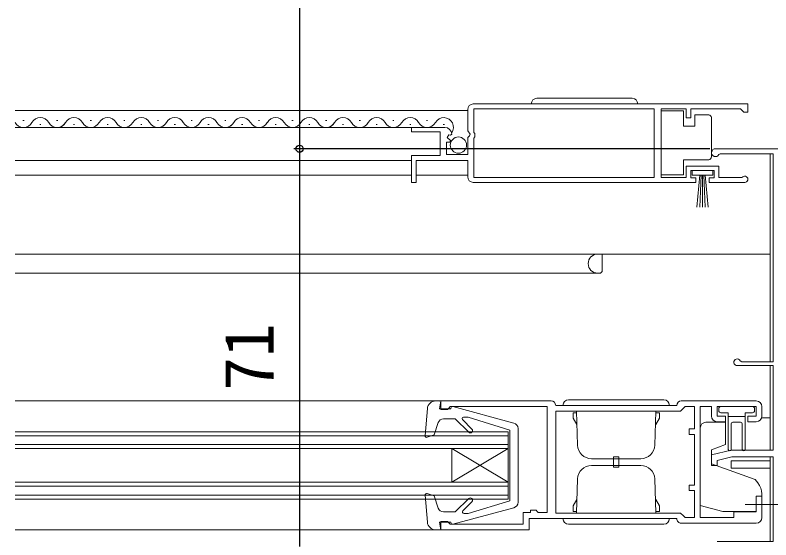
# Model space of a CAD drawing. Units: millimetres, scale not verified. Extents: x -525 to 525, y -783 to 779.
# Drawn here: x 105.7 to 240.6, y -598.7 to -505.1 of the extents above; entities that cross this region are included whole.
import ezdxf
from ezdxf.enums import TextEntityAlignment as Align

# ---------------------------------------------------------------- set-up
doc = ezdxf.new("R2010")
doc.units = ezdxf.units.MM
doc.header["$LTSCALE"] = 4
for name, color, linetype, lineweight in [('0-2_YKK_11', 7, 'Continuous', 18), ('0-4_YKK_12', 2, 'Continuous', 18), ('0-5_YKK_13', 4, 'Continuous', 18)]:
    doc.layers.add(name, color=color, linetype=linetype, lineweight=lineweight)
doc.layers.add('0-7_YKK_D', color=6, linetype='Continuous')
doc.styles.add('ＭＳ ゴシック', font='')
doc.styles.get('ＭＳ ゴシック').set_extended_font_data('MS Gothic')

msp = doc.modelspace()

# ---------------------------------------------------------------- linework, layer by layer
at = {"layer": '0-2_YKK_11'}
for p, q in [((236.5, -520.901), (187.5, -520.901)), ((224.601, -573.901), (238.001, -573.901)), ((202.201, -574.701), (223.801, -574.701)), ((239.001, -574.901), (239.001, -576.601)), ((238.001, -595.701), (224.601, -595.701))]:
    msp.add_line(p, q, dxfattribs=at)
for points in [[(219.803, -534.001), (187.6, -534.001), (187.6, -527.001), (187.8, -526.801), (187.8, -526.201), (187.6, -526.001), (187.6, -521.801), (219.803, -521.801)], [(202.201, -593.901), (224.501, -593.901), (225.001, -594.401), (225.301, -594.701), (227.001, -594.701), (227.001, -589.901), (226.001, -589.901), (226.001, -588.901), (227.001, -588.901), (227.001, -579.901), (226.001, -579.901), (226.001, -578.901), (227.001, -578.901), (227.001, -574.901), (225.301, -574.901), (225.001, -575.201), (224.501, -575.701), (202.201, -575.701)]]:
    msp.add_lwpolyline(points, close=True, dxfattribs=at)
for points in [[(235.596, -533.931), (235.403, -534.001), (231.3, -534.001), (231.3, -532.001), (225.5, -532.001), (225.5, -534.001), (221.003, -534.001), (221.003, -521.801), (225.5, -521.801), (225.5, -523.401), (226.3, -523.401), (226.3, -521.801), (235.2, -521.801), (235.5, -522.101), (235.8, -522.401), (236.5, -522.401), (236.5, -520.901)], [(186.5, -521.901), (186.5, -525.733), (186.953, -526.273), (186.8, -526.601), (186.5, -526.901), (186.5, -529.901), (182.7, -529.901), (182.7, -527.701), (183.317, -527.701), (183.425, -527.443), (182.859, -526.877), (183.13, -526.409), (183.448, -526.494), (183.699, -526.283)], [(182.405, -525.101), (176.5, -525.101), (176.5, -525.901), (181.6, -525.901), (181.6, -530.101), (176.5, -530.101), (176.5, -534.901), (177.3, -534.901), (177.3, -531.001), (186.5, -531.001), (186.5, -533.901)], [(187.5, -534.901), (227.2, -534.901), (227.2, -534.101), (226.3, -534.101), (226.3, -532.801), (230.5, -532.801), (230.5, -534.101), (229.6, -534.101), (229.6, -534.901), (235.95, -534.901)], [(223.801, -594.901), (197.501, -594.901), (197.501, -596.901), (181.701, -596.901), (181.701, -595.401), (182.901, -595.401), (183.201, -595.701), (183.401, -595.901), (196.401, -595.901), (196.401, -593.801), (197.701, -593.801), (197.701, -593.401), (198.701, -593.401), (198.901, -593.601), (199.101, -593.801), (200.701, -593.801), (200.701, -574.901), (183.401, -574.901), (183.201, -575.101), (182.901, -575.401), (181.701, -575.401), (181.701, -573.901), (201.401, -573.901)], [(230.001, -576.601), (230.001, -574.901), (228.001, -574.901), (228.001, -594.701), (234.001, -594.701), (234.001, -593.701), (238.001, -593.701), (238.001, -590.901), (239.001, -590.901), (239.001, -594.701)], [(238.001, -577.601), (236.501, -577.601), (236.501, -576.601), (238.001, -576.601), (238.001, -574.901), (231.001, -574.901), (231.001, -576.601), (232.501, -576.601), (232.501, -577.601), (231.001, -577.601)]]:
    msp.add_lwpolyline(points, dxfattribs=at)
at = {"layer": '0-2_YKK_11', "color": 4}
for points in [[(245, -531.9), (245, -528.9), (230.7, -528.9)], [(231.306, -529.95), (231.566, -529.8), (241, -529.8)], [(241, -529.8), (241, -566.9), (235.406, -566.9), (235.137, -566.733)], [(234.6, -567.6), (241, -567.6), (241, -582.7), (233.5, -582.7), (230, -583.5), (230, -585.4), (231, -585.4), (231, -584.502), (233.635, -583.9), (241, -583.9), (241, -599), (231, -599)]]:
    msp.add_lwpolyline(points, dxfattribs=at)
at = {"layer": '0-2_YKK_11'}
for centre, radius, start, end in [((187.5, -521.901), 1, 90.00001, 179.99999), ((182.405, -526.401), 1.3, 5.21588, 89.99999), ((187.5, -533.901), 1, 179.99998, 269.99996), ((235.95, -534.351), 0.55, 270.00003, 130.11942), ((201.401, -574.701), 0.8, 0.00109, 89.99998), ((224.601, -574.701), 0.8, 90.00074, 179.99854), ((238.001, -574.901), 1, 0.00001, 89.99999), ((231.001, -576.601), 1, 180.00087, 269.99999), ((238.001, -576.601), 1, 270.00001, 359.99999), ((224.601, -594.901), 0.8, 179.99626, 270.00002), ((238.001, -594.701), 1, 270.00001, 359.99999)]:
    msp.add_arc(centre, radius, start, end, dxfattribs=at)
at = {"layer": '0-2_YKK_11', "color": 4}
for centre, radius, start, end in [((230.7, -529.6), 0.7, 89.99997, 329.99996), ((234.6, -567), 0.6, 26.38777, 269.99997)]:
    msp.add_arc(centre, radius, start, end, dxfattribs=at)
at = {"layer": '0-4_YKK_12'}
for p, q in [((186.5, -522.101), (105.75, -522.101)), ((107.353, -523.841), (107.153, -523.841)), ((113.353, -523.841), (113.153, -523.841)), ((119.353, -523.841), (119.153, -523.841)), ((119.353, -523.841), (119.153, -523.841)), ((125.353, -523.841), (125.153, -523.841)), ((131.353, -523.841), (131.153, -523.841)), ((137.353, -523.841), (137.153, -523.841)), ((143.353, -523.841), (143.153, -523.841)), ((149.353, -523.841), (149.153, -523.841)), ((155.353, -523.841), (155.153, -523.841)), ((161.353, -523.841), (161.153, -523.841)), ((167.353, -523.841), (167.153, -523.841)), ((173.353, -523.841), (173.153, -523.841)), ((179.353, -523.841), (179.153, -523.841)), ((182.405, -525.101), (105.75, -525.101)), ((110.353, -524.601), (110.153, -524.601)), ((116.353, -524.601), (116.153, -524.601)), ((116.353, -524.601), (116.153, -524.601)), ((122.353, -524.601), (122.153, -524.601)), ((128.353, -524.601), (128.153, -524.601)), ((134.353, -524.601), (134.153, -524.601)), ((140.353, -524.601), (140.153, -524.601)), ((146.353, -524.601), (146.153, -524.601)), ((146.353, -524.601), (146.153, -524.601)), ((152.353, -524.601), (152.153, -524.601)), ((158.353, -524.601), (158.153, -524.601)), ((164.353, -524.601), (164.153, -524.601)), ((170.353, -524.601), (170.153, -524.601)), ((176.353, -524.601), (176.153, -524.601)), ((182.353, -524.601), (182.153, -524.601)), ((240.5, -529.8), (240.5, -566.9)), ((176.5, -531.001), (105.75, -531.001)), ((176.5, -533.601), (105.75, -533.601)), ((186.5, -533.601), (177.3, -533.601)), ((105.75, -547.7), (240.5, -547.7)), ((210.5, -547.7), (210.5, -550.8)), ((105.75, -551.1), (210.075, -551.1)), ((210.5, -550.8), (210.288, -551.012)), ((240.5, -567.6), (240.5, -582.7)), ((105.75, -573.9), (181.701, -573.9)), ((238.995, -576.9), (240.5, -576.9)), ((105.75, -579.4), (193.701, -579.4)), ((193.701, -579.4), (193.701, -591.4)), ((105.75, -580.1), (193.701, -580.1)), ((105.75, -581.7), (193.701, -581.7)), ((105.75, -582.4), (193.701, -582.4)), ((193.701, -582.4), (183.701, -588.4)), ((240.5, -583.9), (240.5, -599)), ((233.5, -584.6), (240.5, -584.6)), ((233.5, -585.9), (233.5, -584.6)), ((233.5, -585.9), (240.5, -585.9)), ((105.75, -589.1), (193.701, -589.1)), ((105.75, -590.7), (193.701, -590.7)), ((105.75, -591.4), (193.701, -591.4)), ((105.75, -596.9), (190.1, -596.9))]:
    msp.add_line(p, q, dxfattribs=at)
msp.add_lwpolyline([(105.75, -588.4), (193.701, -588.4), (183.701, -582.4), (183.701, -588.4)], dxfattribs=at)
for centre, radius, start, end in [((107.253, -523.383), 1.718, 208.97339, 330.80936), ((110.253, -525.059), 1.718, 29.19937, 150.80063), ((113.253, -523.383), 1.718, 209.19064, 330.80936), ((113.253, -523.383), 1.718, 278.25299, 330.80936), ((116.253, -525.059), 1.718, 29.19937, 150.80063), ((116.253, -525.059), 1.718, 29.19937, 150.80063), ((119.253, -523.383), 1.718, 209.19064, 330.80936), ((119.253, -523.383), 1.718, 209.19064, 330.80936), ((122.253, -525.059), 1.718, 29.19937, 150.80063), ((125.253, -523.383), 1.718, 209.19064, 330.80936), ((128.253, -525.059), 1.718, 29.19937, 150.80063), ((131.253, -523.383), 1.718, 209.19064, 330.80936), ((131.253, -523.383), 1.718, 278.25299, 330.80936), ((134.253, -525.059), 1.718, 29.19937, 150.80063), ((137.253, -523.383), 1.718, 209.19064, 330.80936), ((140.253, -525.059), 1.718, 29.19937, 150.80063), ((143.253, -523.383), 1.718, 209.19064, 330.80936), ((143.253, -523.383), 1.718, 278.25299, 330.80936), ((146.253, -525.059), 1.718, 29.19937, 150.80063), ((146.253, -525.059), 1.718, 29.19937, 150.80063), ((149.253, -523.383), 1.718, 209.19064, 330.80936), ((152.253, -525.059), 1.718, 29.19937, 150.80063), ((155.253, -523.383), 1.718, 209.19064, 330.80936), ((158.253, -525.059), 1.718, 29.19937, 150.80063), ((161.253, -523.383), 1.718, 209.19064, 330.80936), ((161.253, -523.383), 1.718, 278.25299, 330.80936), ((164.253, -525.059), 1.718, 29.19937, 150.80063), ((167.253, -523.383), 1.718, 209.19064, 330.80936), ((170.253, -525.059), 1.718, 29.19937, 150.80063), ((173.253, -523.383), 1.718, 209.19064, 330.80936), ((176.253, -525.059), 1.718, 29.19937, 150.80063), ((179.253, -523.383), 1.718, 209.19064, 330.80936), ((182.253, -525.059), 1.718, 324.76213, 150.80063), ((209.7, -549.4), 1.7, 90, 270), ((210.075, -550.8), 0.3, 270, 315)]:
    msp.add_arc(centre, radius, start, end, dxfattribs=at)
at = {"layer": '0-5_YKK_13'}
for p, q in [((198.85, -519.901), (215.85, -519.901)), ((197.85, -520.901), (216.85, -520.901)), ((227.003, -522.851), (227.003, -524.851)), ((229.503, -522.851), (227.003, -522.851)), ((227.003, -524.851), (225.003, -524.851)), ((230.003, -530.351), (230.003, -529.851)), ((225.003, -530.851), (229.503, -530.851)), ((227.402, -539.301), (227.9, -533.601)), ((228.15, -533.601), (227.902, -539.296)), ((228.4, -533.601), (228.4, -539.301)), ((228.65, -533.601), (228.899, -539.296)), ((229.399, -539.301), (228.9, -533.601)), ((180.8, -573.901), (181.701, -573.901)), ((181.497, -575.301), (181.701, -573.901)), ((181.501, -574.001), (181.497, -574.001)), ((221.501, -573.701), (204.501, -573.701)), ((179.305, -575.273), (178.894, -580.072)), ((183.497, -575.301), (181.497, -575.301)), ((183.497, -575.301), (183.497, -575.2)), ((194.757, -577.848), (183.875, -574.911)), ((222.501, -574.701), (203.501, -574.701)), ((206.12, -581.788), (205.907, -575.701)), ((219.882, -581.788), (220.095, -575.701)), ((231.301, -575.301), (231.301, -575.601)), ((237.301, -574.901), (231.701, -574.901)), ((237.701, -575.601), (237.701, -575.301)), ((182.187, -577.101), (184.298, -577.101)), ((186.681, -579.484), (184.298, -577.101)), ((185.743, -576.801), (186.588, -576.801)), ((193.997, -579.101), (186.588, -576.801)), ((205.301, -576.999), (205.301, -576.001)), ((205.883, -576.001), (205.301, -576.001)), ((205.301, -576.999), (205.951, -578.125)), ((220.701, -576.999), (220.051, -578.125)), ((220.119, -576.001), (220.701, -576.001)), ((220.701, -576.999), (220.701, -576.001)), ((231.701, -576.001), (233.001, -576.001)), ((233.001, -576.001), (233.001, -582.551)), ((233.001, -576.701), (236.001, -576.701)), ((236.001, -576.001), (236.001, -582.551)), ((236.001, -576.001), (237.301, -576.001)), ((181.242, -577.775), (180.494, -579.943)), ((187.247, -578.919), (185.566, -577.227)), ((229.001, -577.701), (232.501, -577.701)), ((232.501, -577.701), (232.501, -581.691)), ((233.501, -582.551), (233.501, -578.001)), ((235.201, -577.701), (233.801, -577.701)), ((235.501, -582.551), (235.501, -578.001)), ((193.997, -579.101), (193.997, -591.701)), ((195.497, -578.814), (195.497, -591.988)), ((228.001, -592.529), (228.001, -578.701)), ((179.296, -580.379), (180.494, -579.943)), ((213.501, -583.901), (212.501, -583.901)), ((212.501, -585.401), (212.501, -583.901)), ((213.501, -585.401), (213.501, -583.901)), ((213.001, -584.201), (208.618, -584.201)), ((212.501, -584.201), (212.501, -585.701)), ((213.001, -584.201), (217.384, -584.201)), ((213.501, -584.201), (213.501, -585.701)), ((237.801, -587.94), (230.001, -585.101)), ((213.001, -585.401), (208.618, -585.401)), ((213.501, -585.701), (212.501, -585.701)), ((213.001, -585.401), (217.384, -585.401)), ((206.12, -587.814), (205.907, -593.901)), ((219.882, -587.814), (220.095, -593.901)), ((237.801, -587.94), (238.299, -588.533)), ((179.296, -590.423), (180.494, -590.859)), ((239.001, -590.462), (239.001, -593.601)), ((178.894, -590.73), (179.305, -595.529)), ((181.242, -593.027), (180.494, -590.859)), ((186.681, -591.318), (184.298, -593.701)), ((187.247, -591.884), (185.642, -593.489)), ((193.997, -591.701), (186.588, -594.001)), ((205.301, -592.603), (205.951, -591.476)), ((220.701, -592.603), (220.051, -591.476)), ((183.875, -595.891), (194.757, -592.953)), ((205.301, -592.603), (205.301, -593.601)), ((220.701, -592.603), (220.701, -593.601)), ((236, -592.4), (286, -592.4)), ((182.187, -593.701), (184.298, -593.701)), ((185.854, -594.001), (186.588, -594.001)), ((205.883, -593.601), (205.301, -593.601)), ((220.119, -593.601), (220.701, -593.601)), ((183.497, -595.501), (181.497, -595.501)), ((181.497, -595.501), (181.701, -596.901)), ((183.497, -595.501), (183.497, -595.601)), ((222.501, -594.901), (203.501, -594.901)), ((221.501, -595.901), (204.501, -595.901)), ((180.8, -596.901), (181.701, -596.901))]:
    msp.add_line(p, q, dxfattribs=at)
for points in [[(225.003, -524.851), (225.003, -522.151), (221.003, -522.151), (221.003, -533.551)], [(230.003, -529.851), (230.003, -523.851), (230.003, -523.351)], [(221.003, -533.551), (225.003, -533.551), (225.003, -530.851)], [(232.501, -581.691), (230.001, -582.601), (230.001, -585.101)], [(238.001, -593.601), (232.001, -593.601), (228.001, -592.529)]]:
    msp.add_lwpolyline(points, dxfattribs=at)
msp.add_lwpolyline([(230.25, -533.601), (226.55, -533.601), (226.55, -532.801), (230.25, -532.801)], close=True, dxfattribs=at)
msp.add_circle((184.85, -528.251), 1.45, dxfattribs=at)
for centre, radius, start, end in [((198.85, -520.901), 1, 90, 180), ((215.85, -520.901), 1, 0, 90), ((229.503, -523.351), 0.5, 0.00001, 90), ((229.503, -530.351), 0.5, 270, 359.99995), ((180.8, -575.401), 1.5, 90, 175.10241), ((204.501, -574.701), 1, 90, 180), ((221.501, -574.701), 1, 0, 90), ((183.797, -575.2), 0.3, 74.89298, 180), ((231.701, -575.301), 0.4, 90, 180), ((231.701, -575.601), 0.4, 180, 270), ((237.301, -575.301), 0.4, 0, 90), ((237.301, -575.601), 0.4, 270, 0), ((182.187, -578.101), 1, 90, 160.98532), ((185.743, -577.051), 0.25, 90, 224.8301), ((194.497, -578.814), 1, 0, 74.89298), ((229.001, -578.701), 1, 90, 180), ((233.801, -578.001), 0.3, 90, 180), ((235.201, -578.001), 0.3, 0, 90), ((186.964, -579.201), 0.4, 225.00001, 44.8301), ((179.193, -580.097), 0.3, 175.10241, 289.99999), ((208.618, -581.701), 2.5, 182, 270), ((217.384, -581.701), 2.5, 270, 358), ((233.251, -582.551), 0.25, 180, 0), ((235.751, -582.551), 0.25, 180, 0), ((208.618, -587.901), 2.5, 90, 178), ((217.384, -587.901), 2.5, 2, 90), ((236.001, -590.462), 3, 0, 40), ((179.193, -590.705), 0.3, 69.99999, 184.89756), ((186.964, -591.601), 0.4, 314.99996, 134.99996), ((194.497, -591.988), 1, 285.10692, 0), ((182.187, -592.701), 1, 199.01465, 270), ((185.854, -593.701), 0.3, 134.99996, 270), ((180.8, -595.401), 1.5, 184.89756, 270), ((183.797, -595.601), 0.3, 179.99997, 285.10692), ((204.501, -594.901), 1, 180, 270), ((221.501, -594.901), 1, 270, 0)]:
    msp.add_arc(centre, radius, start, end, dxfattribs=at)
at = {"layer": '0-7_YKK_D'}
for p, q in [((156.5, -346.9), (156.5, -528.9)), ((229.7, -528.9), (155.5, -528.9)), ((229.7, -528.9), (155.5, -528.9)), ((156.5, -528.9), (156.5, -599.9))]:
    msp.add_line(p, q, dxfattribs=at)
msp.add_circle((156.5, -528.9), 0.637, dxfattribs=at)
msp.add_circle((156.5, -528.9), 0.637, dxfattribs=at)

# ---------------------------------------------------------------- texts
at = {"layer": '0-7_YKK_D', "style": 'ＭＳ ゴシック'}
msp.add_text('71', height=8.798, rotation=90, dxfattribs=at).set_placement((154.5, -572.07), align=Align.BOTTOM_LEFT)

doc.saveas('drawing.dxf')
